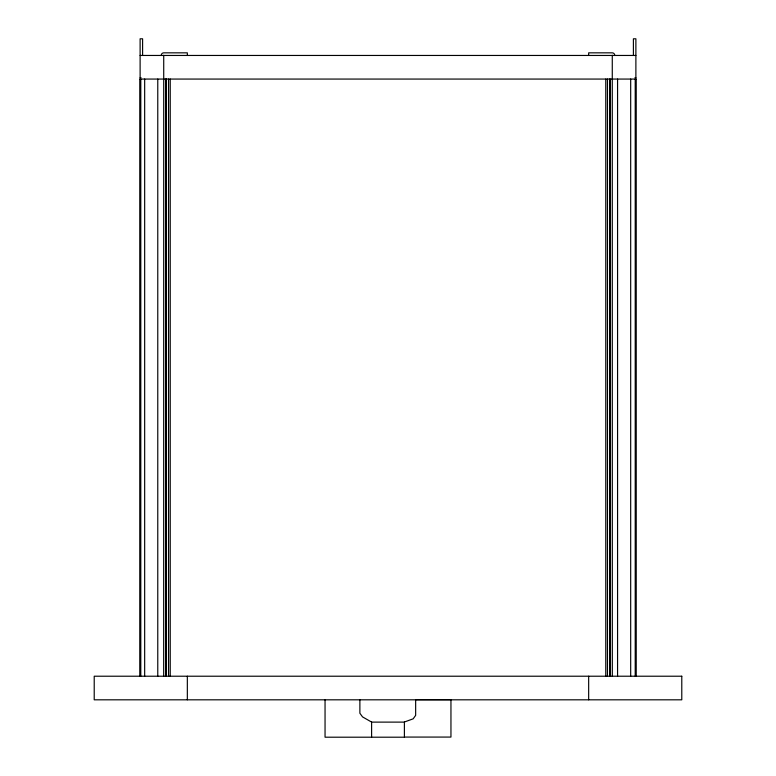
<?xml version="1.0" encoding="UTF-8"?>
<svg xmlns="http://www.w3.org/2000/svg" width="776" height="776" viewBox="0 0 776 776"><rect width="100%" height="100%" fill="white"/><g stroke="black" fill="none" stroke-linecap="round" stroke-linejoin="round"><path stroke-width="1.16" d="M404.393 722.01L413.171 718.828L415.655 715.356L415.655 699.69L450.953 699.69L450.953 737.074L404.393 737.074M140.116 55.455L635.883 55.455M140.116 77.755L141.106 77.755M634.894 77.755L635.883 77.755M140.116 79.065L635.883 79.065M371.607 722.087L362.547 716.898L359.88 713.241L359.88 699.816M635.883 676.216L635.883 38.8L633.4 38.8L633.4 55.474M635.699 79.065L635.699 676.216M635.486 79.065L635.486 676.216M635.311 79.065L635.311 676.216M630.684 79.065L630.684 676.216M617.57 79.065L617.57 676.216M612.274 55.319L612.322 676.216M610.217 79.065L610.217 676.216M609.703 79.065L609.713 676.216M607.453 79.065L607.453 676.216M605.765 79.065L605.765 676.216M588.664 55.455L588.664 52.836L612.274 52.836A2.541 2.541 0 0 1 614.757 55.455M588.664 676.216L588.664 699.816M371.607 737.2L371.607 722.116L404.393 722.116L404.393 737.2L325.047 737.2L325.047 699.816M187.336 55.455L187.336 52.836L163.726 52.836A2.541 2.541 0 0 0 161.243 55.455M187.336 676.216L187.336 699.816M170.235 79.065L170.235 676.216M168.547 79.065L168.547 676.216M166.297 79.065L166.297 676.216M166.287 79.065L166.287 676.216M165.783 79.065L165.783 676.216M163.726 55.319L163.678 676.216M157.77 79.065L157.77 676.216M144.666 79.065L144.666 676.216M142.6 55.474L142.6 38.8L140.116 38.8L140.116 676.216M140.689 79.065L140.689 676.216M140.514 79.065L140.514 676.216M140.301 79.065L140.301 676.216M681.784 676.216L94.216 676.216L94.216 699.816L681.784 699.816L681.784 676.216"/></g></svg>
